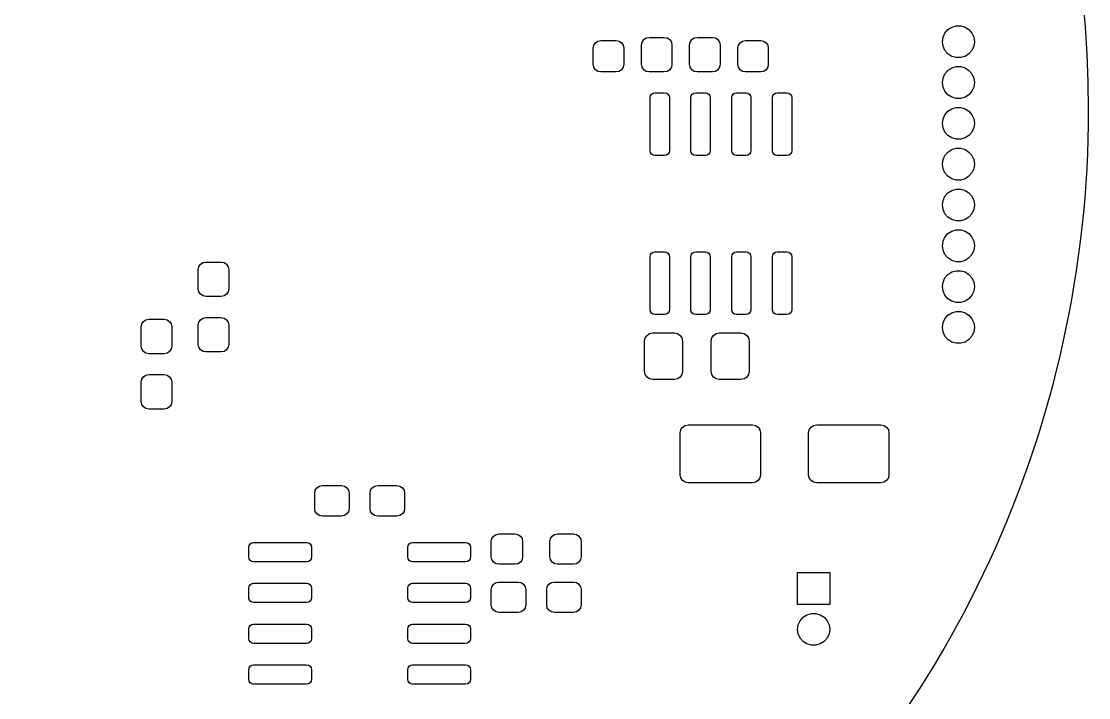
# Model space of a CAD drawing. Extents: x 116 to 183, y -110.2 to -37.6.
# Drawn here: x 149.72 to 182.95, y -89.37 to -68.33 of the extents above; entities that cross this region are included whole.
import ezdxf

# ---------------------------------------------------------------- set-up
doc = ezdxf.new("R2010")
doc.units = 0
doc.layers.add('BLACK', color=7, linetype='CONTINUOUS')

msp = doc.modelspace()

# ---------------------------------------------------------------- linework, layer by layer
at = {"layer": 'BLACK', "linetype": 'CONTINUOUS'}
for p, q in [((178.416254, -68.820134), (178.475373, -68.69068)), ((178.475373, -68.69068), (178.56857, -68.583125)), ((178.56857, -68.583125), (178.688292, -68.506184)), ((178.688292, -68.506184), (178.824843, -68.466089)), ((178.824843, -68.466089), (178.967157, -68.466089)), ((178.967157, -68.466089), (179.103708, -68.506184)), ((179.103708, -68.506184), (179.22343, -68.583125)), ((179.22343, -68.583125), (179.316627, -68.69068)), ((179.316627, -68.69068), (179.375746, -68.820134)), ((167.525, -69.1625), (167.543079, -69.071613)), ((167.543079, -69.071613), (167.594562, -68.994562)), ((167.594562, -68.994562), (167.671613, -68.943079)), ((167.671613, -68.943079), (167.7625, -68.925)), ((167.7625, -68.925), (168.2375, -68.925)), ((168.2375, -68.925), (168.328387, -68.943079)), ((168.328387, -68.943079), (168.405438, -68.994562)), ((168.405438, -68.994562), (168.456921, -69.071613)), ((168.456921, -69.071613), (168.475, -69.1625)), ((169.025, -69.0625), (169.043079, -68.971613)), ((169.025, -69.6625), (169.025, -69.0625)), ((169.043079, -68.971613), (169.094562, -68.894562)), ((169.094562, -68.894562), (169.171613, -68.843079)), ((169.171613, -68.843079), (169.2625, -68.825)), ((169.2625, -68.825), (169.7375, -68.825)), ((169.7375, -68.825), (169.828387, -68.843079)), ((169.828387, -68.843079), (169.905438, -68.894562)), ((169.905438, -68.894562), (169.956921, -68.971613)), ((169.956921, -68.971613), (169.975, -69.0625)), ((169.975, -69.0625), (169.975, -69.6625)), ((170.525, -69.0625), (170.543079, -68.971613)), ((170.525, -69.6625), (170.525, -69.0625)), ((170.543079, -68.971613), (170.594562, -68.894562)), ((170.594562, -68.894562), (170.671613, -68.843079)), ((170.671613, -68.843079), (170.7625, -68.825)), ((170.7625, -68.825), (171.2375, -68.825)), ((171.2375, -68.825), (171.328387, -68.843079)), ((171.328387, -68.843079), (171.405438, -68.894562)), ((171.405438, -68.894562), (171.456921, -68.971613)), ((171.456921, -68.971613), (171.475, -69.0625)), ((171.475, -69.0625), (171.475, -69.6625)), ((172.025, -69.1625), (172.043079, -69.071613)), ((172.043079, -69.071613), (172.094562, -68.994562)), ((172.094562, -68.994562), (172.171613, -68.943079)), ((172.171613, -68.943079), (172.2625, -68.925)), ((172.2625, -68.925), (172.7375, -68.925)), ((172.7375, -68.925), (172.828387, -68.943079)), ((172.828387, -68.943079), (172.905438, -68.994562)), ((172.905438, -68.994562), (172.956921, -69.071613)), ((172.956921, -69.071613), (172.975, -69.1625)), ((178.396, -68.961), (178.416254, -68.820134)), ((178.416254, -69.101866), (178.396, -68.961)), ((178.475373, -69.23132), (178.416254, -69.101866)), ((179.375746, -69.101866), (179.316627, -69.23132)), ((179.375746, -68.820134), (179.396, -68.961)), ((179.396, -68.961), (179.375746, -69.101866)), ((167.525, -69.6625), (167.525, -69.1625)), ((168.475, -69.1625), (168.475, -69.6625)), ((172.025, -69.6625), (172.025, -69.1625)), ((172.975, -69.1625), (172.975, -69.6625)), ((178.56857, -69.338875), (178.475373, -69.23132)), ((178.688292, -69.415816), (178.56857, -69.338875)), ((178.824843, -69.455911), (178.688292, -69.415816)), ((178.967157, -69.455911), (178.824843, -69.455911)), ((179.103708, -69.415816), (178.967157, -69.455911)), ((179.22343, -69.338875), (179.103708, -69.415816)), ((179.316627, -69.23132), (179.22343, -69.338875)), ((167.543079, -69.753387), (167.525, -69.6625)), ((167.594562, -69.830438), (167.543079, -69.753387)), ((168.456921, -69.753387), (168.405438, -69.830438)), ((168.475, -69.6625), (168.456921, -69.753387)), ((169.043079, -69.753387), (169.025, -69.6625)), ((169.094562, -69.830438), (169.043079, -69.753387)), ((169.956921, -69.753387), (169.905438, -69.830438)), ((169.975, -69.6625), (169.956921, -69.753387)), ((170.543079, -69.753387), (170.525, -69.6625)), ((170.594562, -69.830438), (170.543079, -69.753387)), ((171.456921, -69.753387), (171.405438, -69.830438)), ((171.475, -69.6625), (171.456921, -69.753387)), ((172.043079, -69.753387), (172.025, -69.6625)), ((172.094562, -69.830438), (172.043079, -69.753387)), ((172.956921, -69.753387), (172.905438, -69.830438)), ((172.975, -69.6625), (172.956921, -69.753387)), ((178.56857, -69.853125), (178.688292, -69.776184)), ((178.688292, -69.776184), (178.824843, -69.736089)), ((178.824843, -69.736089), (178.967157, -69.736089)), ((178.967157, -69.736089), (179.103708, -69.776184)), ((179.103708, -69.776184), (179.22343, -69.853125)), ((167.671613, -69.881921), (167.594562, -69.830438)), ((167.7625, -69.9), (167.671613, -69.881921)), ((168.2375, -69.9), (167.7625, -69.9)), ((168.328387, -69.881921), (168.2375, -69.9)), ((168.405438, -69.830438), (168.328387, -69.881921)), ((169.171613, -69.881921), (169.094562, -69.830438)), ((169.2625, -69.9), (169.171613, -69.881921)), ((169.7375, -69.9), (169.2625, -69.9)), ((169.828387, -69.881921), (169.7375, -69.9)), ((169.905438, -69.830438), (169.828387, -69.881921)), ((170.671613, -69.881921), (170.594562, -69.830438)), ((170.7625, -69.9), (170.671613, -69.881921)), ((171.2375, -69.9), (170.7625, -69.9)), ((171.328387, -69.881921), (171.2375, -69.9)), ((171.405438, -69.830438), (171.328387, -69.881921)), ((172.171613, -69.881921), (172.094562, -69.830438)), ((172.2625, -69.9), (172.171613, -69.881921)), ((172.7375, -69.9), (172.2625, -69.9)), ((172.828387, -69.881921), (172.7375, -69.9)), ((172.905438, -69.830438), (172.828387, -69.881921)), ((178.396, -70.231), (178.416254, -70.090134)), ((178.416254, -70.090134), (178.475373, -69.96068)), ((178.475373, -69.96068), (178.56857, -69.853125)), ((179.22343, -69.853125), (179.316627, -69.96068)), ((179.316627, -69.96068), (179.375746, -70.090134)), ((179.375746, -70.090134), (179.396, -70.231)), ((178.416254, -70.371866), (178.396, -70.231)), ((178.475373, -70.50132), (178.416254, -70.371866)), ((179.375746, -70.371866), (179.316627, -70.50132)), ((179.396, -70.231), (179.375746, -70.371866)), ((169.295, -70.7), (169.306418, -70.642597)), ((169.295, -72.35), (169.295, -70.7)), ((169.306418, -70.642597), (169.338934, -70.593934)), ((169.338934, -70.593934), (169.387597, -70.561418)), ((169.387597, -70.561418), (169.445, -70.55)), ((169.445, -70.55), (169.745, -70.55)), ((169.745, -70.55), (169.802403, -70.561418)), ((169.802403, -70.561418), (169.851066, -70.593934)), ((169.851066, -70.593934), (169.883582, -70.642597)), ((169.883582, -70.642597), (169.895, -70.7)), ((169.895, -70.7), (169.895, -72.35)), ((170.565, -70.7), (170.576418, -70.642597)), ((170.565, -72.35), (170.565, -70.7)), ((170.576418, -70.642597), (170.608934, -70.593934)), ((170.608934, -70.593934), (170.657597, -70.561418)), ((170.657597, -70.561418), (170.715, -70.55)), ((170.715, -70.55), (171.015, -70.55)), ((171.015, -70.55), (171.072403, -70.561418)), ((171.072403, -70.561418), (171.121066, -70.593934)), ((171.121066, -70.593934), (171.153582, -70.642597)), ((171.153582, -70.642597), (171.165, -70.7)), ((171.165, -70.7), (171.165, -72.35)), ((171.835, -70.7), (171.846418, -70.642597)), ((171.835, -72.35), (171.835, -70.7)), ((171.846418, -70.642597), (171.878934, -70.593934)), ((171.878934, -70.593934), (171.927597, -70.561418)), ((171.927597, -70.561418), (171.985, -70.55)), ((171.985, -70.55), (172.285, -70.55)), ((172.285, -70.55), (172.342403, -70.561418)), ((172.342403, -70.561418), (172.391066, -70.593934)), ((172.391066, -70.593934), (172.423582, -70.642597)), ((172.423582, -70.642597), (172.435, -70.7)), ((172.435, -70.7), (172.435, -72.35)), ((173.105, -70.7), (173.116418, -70.642597)), ((173.105, -72.35), (173.105, -70.7)), ((173.116418, -70.642597), (173.148934, -70.593934)), ((173.148934, -70.593934), (173.197597, -70.561418)), ((173.197597, -70.561418), (173.255, -70.55)), ((173.255, -70.55), (173.555, -70.55)), ((173.555, -70.55), (173.612403, -70.561418)), ((173.612403, -70.561418), (173.661066, -70.593934)), ((173.661066, -70.593934), (173.693582, -70.642597)), ((173.693582, -70.642597), (173.705, -70.7)), ((173.705, -70.7), (173.705, -72.35)), ((178.56857, -70.608875), (178.475373, -70.50132)), ((178.688292, -70.685816), (178.56857, -70.608875)), ((178.824843, -70.725911), (178.688292, -70.685816)), ((178.967157, -70.725911), (178.824843, -70.725911)), ((179.103708, -70.685816), (178.967157, -70.725911)), ((179.22343, -70.608875), (179.103708, -70.685816)), ((179.316627, -70.50132), (179.22343, -70.608875)), ((178.56857, -71.123125), (178.688292, -71.046184)), ((178.688292, -71.046184), (178.824843, -71.006089)), ((178.824843, -71.006089), (178.967157, -71.006089)), ((178.967157, -71.006089), (179.103708, -71.046184)), ((179.103708, -71.046184), (179.22343, -71.123125)), ((178.396, -71.501), (178.416254, -71.360134)), ((178.416254, -71.360134), (178.475373, -71.23068)), ((178.475373, -71.23068), (178.56857, -71.123125)), ((179.22343, -71.123125), (179.316627, -71.23068)), ((179.316627, -71.23068), (179.375746, -71.360134)), ((179.375746, -71.360134), (179.396, -71.501)), ((178.416254, -71.641866), (178.396, -71.501)), ((178.475373, -71.77132), (178.416254, -71.641866)), ((178.56857, -71.878875), (178.475373, -71.77132)), ((179.316627, -71.77132), (179.22343, -71.878875)), ((179.375746, -71.641866), (179.316627, -71.77132)), ((179.396, -71.501), (179.375746, -71.641866)), ((178.688292, -71.955816), (178.56857, -71.878875)), ((178.824843, -71.995911), (178.688292, -71.955816)), ((178.967157, -71.995911), (178.824843, -71.995911)), ((179.103708, -71.955816), (178.967157, -71.995911)), ((179.22343, -71.878875), (179.103708, -71.955816)), ((169.306418, -72.407403), (169.295, -72.35)), ((169.338934, -72.456066), (169.306418, -72.407403)), ((169.883582, -72.407403), (169.851066, -72.456066)), ((169.895, -72.35), (169.883582, -72.407403)), ((170.576418, -72.407403), (170.565, -72.35)), ((170.608934, -72.456066), (170.576418, -72.407403)), ((171.153582, -72.407403), (171.121066, -72.456066)), ((171.165, -72.35), (171.153582, -72.407403)), ((171.846418, -72.407403), (171.835, -72.35)), ((171.878934, -72.456066), (171.846418, -72.407403)), ((172.423582, -72.407403), (172.391066, -72.456066)), ((172.435, -72.35), (172.423582, -72.407403)), ((173.116418, -72.407403), (173.105, -72.35)), ((173.148934, -72.456066), (173.116418, -72.407403)), ((173.693582, -72.407403), (173.661066, -72.456066)), ((173.705, -72.35), (173.693582, -72.407403)), ((178.475373, -72.50068), (178.56857, -72.393125)), ((178.56857, -72.393125), (178.688292, -72.316184)), ((178.688292, -72.316184), (178.824843, -72.276089)), ((178.824843, -72.276089), (178.967157, -72.276089)), ((178.967157, -72.276089), (179.103708, -72.316184)), ((179.103708, -72.316184), (179.22343, -72.393125)), ((179.22343, -72.393125), (179.316627, -72.50068)), ((169.387597, -72.488582), (169.338934, -72.456066)), ((169.445, -72.5), (169.387597, -72.488582)), ((169.745, -72.5), (169.445, -72.5)), ((169.802403, -72.488582), (169.745, -72.5)), ((169.851066, -72.456066), (169.802403, -72.488582)), ((170.657597, -72.488582), (170.608934, -72.456066)), ((170.715, -72.5), (170.657597, -72.488582)), ((171.015, -72.5), (170.715, -72.5)), ((171.072403, -72.488582), (171.015, -72.5)), ((171.121066, -72.456066), (171.072403, -72.488582)), ((171.927597, -72.488582), (171.878934, -72.456066)), ((171.985, -72.5), (171.927597, -72.488582)), ((172.285, -72.5), (171.985, -72.5)), ((172.342403, -72.488582), (172.285, -72.5)), ((172.391066, -72.456066), (172.342403, -72.488582)), ((173.197597, -72.488582), (173.148934, -72.456066)), ((173.255, -72.5), (173.197597, -72.488582)), ((173.555, -72.5), (173.255, -72.5)), ((173.612403, -72.488582), (173.555, -72.5)), ((173.661066, -72.456066), (173.612403, -72.488582)), ((178.396, -72.771), (178.416254, -72.630134)), ((178.416254, -72.911866), (178.396, -72.771)), ((178.416254, -72.630134), (178.475373, -72.50068)), ((179.316627, -72.50068), (179.375746, -72.630134)), ((179.375746, -72.630134), (179.396, -72.771)), ((179.396, -72.771), (179.375746, -72.911866)), ((178.475373, -73.04132), (178.416254, -72.911866)), ((178.56857, -73.148875), (178.475373, -73.04132)), ((179.316627, -73.04132), (179.22343, -73.148875)), ((179.375746, -72.911866), (179.316627, -73.04132)), ((178.688292, -73.225816), (178.56857, -73.148875)), ((178.824843, -73.265911), (178.688292, -73.225816)), ((178.967157, -73.265911), (178.824843, -73.265911)), ((179.103708, -73.225816), (178.967157, -73.265911)), ((179.22343, -73.148875), (179.103708, -73.225816)), ((178.416254, -73.900134), (178.475373, -73.77068)), ((178.475373, -73.77068), (178.56857, -73.663125)), ((178.56857, -73.663125), (178.688292, -73.586184)), ((178.688292, -73.586184), (178.824843, -73.546089)), ((178.824843, -73.546089), (178.967157, -73.546089)), ((178.967157, -73.546089), (179.103708, -73.586184)), ((179.103708, -73.586184), (179.22343, -73.663125)), ((179.22343, -73.663125), (179.316627, -73.77068)), ((179.316627, -73.77068), (179.375746, -73.900134)), ((178.396, -74.041), (178.416254, -73.900134)), ((178.416254, -74.181866), (178.396, -74.041)), ((179.375746, -73.900134), (179.396, -74.041)), ((179.396, -74.041), (179.375746, -74.181866)), ((178.475373, -74.31132), (178.416254, -74.181866)), ((178.56857, -74.418875), (178.475373, -74.31132)), ((178.688292, -74.495816), (178.56857, -74.418875)), ((179.22343, -74.418875), (179.103708, -74.495816)), ((179.316627, -74.31132), (179.22343, -74.418875)), ((179.375746, -74.181866), (179.316627, -74.31132)), ((178.824843, -74.535911), (178.688292, -74.495816)), ((178.967157, -74.535911), (178.824843, -74.535911)), ((179.103708, -74.495816), (178.967157, -74.535911)), ((178.416254, -75.170134), (178.475373, -75.04068)), ((178.475373, -75.04068), (178.56857, -74.933125)), ((178.56857, -74.933125), (178.688292, -74.856184)), ((178.688292, -74.856184), (178.824843, -74.816089)), ((178.824843, -74.816089), (178.967157, -74.816089)), ((178.967157, -74.816089), (179.103708, -74.856184)), ((179.103708, -74.856184), (179.22343, -74.933125)), ((179.22343, -74.933125), (179.316627, -75.04068)), ((179.316627, -75.04068), (179.375746, -75.170134)), ((178.396, -75.311), (178.416254, -75.170134)), ((178.416254, -75.451866), (178.396, -75.311)), ((179.375746, -75.170134), (179.396, -75.311)), ((179.396, -75.311), (179.375746, -75.451866)), ((169.295, -75.65), (169.306418, -75.592597)), ((169.295, -77.3), (169.295, -75.65)), ((169.306418, -75.592597), (169.338934, -75.543934)), ((169.338934, -75.543934), (169.387597, -75.511418)), ((169.387597, -75.511418), (169.445, -75.5)), ((169.445, -75.5), (169.745, -75.5)), ((169.745, -75.5), (169.802403, -75.511418)), ((169.802403, -75.511418), (169.851066, -75.543934)), ((169.851066, -75.543934), (169.883582, -75.592597)), ((169.883582, -75.592597), (169.895, -75.65)), ((169.895, -75.65), (169.895, -77.3)), ((170.565, -75.65), (170.576418, -75.592597)), ((170.565, -77.3), (170.565, -75.65)), ((170.576418, -75.592597), (170.608934, -75.543934)), ((170.608934, -75.543934), (170.657597, -75.511418)), ((170.657597, -75.511418), (170.715, -75.5)), ((170.715, -75.5), (171.015, -75.5)), ((171.015, -75.5), (171.072403, -75.511418)), ((171.072403, -75.511418), (171.121066, -75.543934)), ((171.121066, -75.543934), (171.153582, -75.592597)), ((171.153582, -75.592597), (171.165, -75.65)), ((171.165, -75.65), (171.165, -77.3)), ((171.835, -75.65), (171.846418, -75.592597)), ((171.835, -77.3), (171.835, -75.65)), ((171.846418, -75.592597), (171.878934, -75.543934)), ((171.878934, -75.543934), (171.927597, -75.511418)), ((171.927597, -75.511418), (171.985, -75.5)), ((171.985, -75.5), (172.285, -75.5)), ((172.285, -75.5), (172.342403, -75.511418)), ((172.342403, -75.511418), (172.391066, -75.543934)), ((172.391066, -75.543934), (172.423582, -75.592597)), ((172.423582, -75.592597), (172.435, -75.65)), ((172.435, -75.65), (172.435, -77.3)), ((173.105, -75.65), (173.116418, -75.592597)), ((173.105, -77.3), (173.105, -75.65)), ((173.116418, -75.592597), (173.148934, -75.543934)), ((173.148934, -75.543934), (173.197597, -75.511418)), ((173.197597, -75.511418), (173.255, -75.5)), ((173.255, -75.5), (173.555, -75.5)), ((173.555, -75.5), (173.612403, -75.511418)), ((173.612403, -75.511418), (173.661066, -75.543934)), ((173.661066, -75.543934), (173.693582, -75.592597)), ((173.693582, -75.592597), (173.705, -75.65)), ((173.705, -75.65), (173.705, -77.3)), ((178.475373, -75.58132), (178.416254, -75.451866)), ((178.56857, -75.688875), (178.475373, -75.58132)), ((178.688292, -75.765816), (178.56857, -75.688875)), ((178.824843, -75.805911), (178.688292, -75.765816)), ((179.103708, -75.765816), (178.967157, -75.805911)), ((179.22343, -75.688875), (179.103708, -75.765816)), ((179.316627, -75.58132), (179.22343, -75.688875)), ((179.375746, -75.451866), (179.316627, -75.58132)), ((155.227, -76.0535), (155.245079, -75.962613)), ((155.227, -76.6535), (155.227, -76.0535)), ((155.245079, -75.962613), (155.296562, -75.885562)), ((155.296562, -75.885562), (155.373613, -75.834079)), ((155.373613, -75.834079), (155.4645, -75.816)), ((155.4645, -75.816), (155.9395, -75.816)), ((155.9395, -75.816), (156.030387, -75.834079)), ((156.030387, -75.834079), (156.107438, -75.885562)), ((156.107438, -75.885562), (156.158921, -75.962613)), ((156.158921, -75.962613), (156.177, -76.0535)), ((156.177, -76.0535), (156.177, -76.6535)), ((178.688292, -76.126184), (178.824843, -76.086089)), ((178.967157, -75.805911), (178.824843, -75.805911)), ((178.824843, -76.086089), (178.967157, -76.086089)), ((178.967157, -76.086089), (179.103708, -76.126184)), ((178.416254, -76.440134), (178.475373, -76.31068)), ((178.475373, -76.31068), (178.56857, -76.203125)), ((178.56857, -76.203125), (178.688292, -76.126184)), ((179.103708, -76.126184), (179.22343, -76.203125)), ((179.22343, -76.203125), (179.316627, -76.31068)), ((179.316627, -76.31068), (179.375746, -76.440134)), ((155.245079, -76.744387), (155.227, -76.6535)), ((155.296562, -76.821438), (155.245079, -76.744387)), ((156.158921, -76.744387), (156.107438, -76.821438)), ((156.177, -76.6535), (156.158921, -76.744387)), ((178.396, -76.581), (178.416254, -76.440134)), ((178.416254, -76.721866), (178.396, -76.581)), ((178.475373, -76.85132), (178.416254, -76.721866)), ((179.375746, -76.721866), (179.316627, -76.85132)), ((179.375746, -76.440134), (179.396, -76.581)), ((179.396, -76.581), (179.375746, -76.721866)), ((155.373613, -76.872921), (155.296562, -76.821438)), ((155.4645, -76.891), (155.373613, -76.872921)), ((155.9395, -76.891), (155.4645, -76.891)), ((156.030387, -76.872921), (155.9395, -76.891)), ((156.107438, -76.821438), (156.030387, -76.872921)), ((178.56857, -76.958875), (178.475373, -76.85132)), ((178.688292, -77.035816), (178.56857, -76.958875)), ((178.824843, -77.075911), (178.688292, -77.035816)), ((178.967157, -77.075911), (178.824843, -77.075911)), ((179.103708, -77.035816), (178.967157, -77.075911)), ((179.22343, -76.958875), (179.103708, -77.035816)), ((179.316627, -76.85132), (179.22343, -76.958875)), ((169.306418, -77.357403), (169.295, -77.3)), ((169.338934, -77.406066), (169.306418, -77.357403)), ((169.387597, -77.438582), (169.338934, -77.406066)), ((169.851066, -77.406066), (169.802403, -77.438582)), ((169.883582, -77.357403), (169.851066, -77.406066)), ((169.895, -77.3), (169.883582, -77.357403)), ((170.576418, -77.357403), (170.565, -77.3)), ((170.608934, -77.406066), (170.576418, -77.357403)), ((170.657597, -77.438582), (170.608934, -77.406066)), ((171.121066, -77.406066), (171.072403, -77.438582)), ((171.153582, -77.357403), (171.121066, -77.406066)), ((171.165, -77.3), (171.153582, -77.357403)), ((171.846418, -77.357403), (171.835, -77.3)), ((171.878934, -77.406066), (171.846418, -77.357403)), ((171.927597, -77.438582), (171.878934, -77.406066)), ((172.391066, -77.406066), (172.342403, -77.438582)), ((172.423582, -77.357403), (172.391066, -77.406066)), ((172.435, -77.3), (172.423582, -77.357403)), ((173.116418, -77.357403), (173.105, -77.3)), ((173.148934, -77.406066), (173.116418, -77.357403)), ((173.197597, -77.438582), (173.148934, -77.406066)), ((173.661066, -77.406066), (173.612403, -77.438582)), ((173.693582, -77.357403), (173.661066, -77.406066)), ((173.705, -77.3), (173.693582, -77.357403)), ((178.56857, -77.473125), (178.688292, -77.396184)), ((178.688292, -77.396184), (178.824843, -77.356089)), ((178.824843, -77.356089), (178.967157, -77.356089)), ((178.967157, -77.356089), (179.103708, -77.396184)), ((179.103708, -77.396184), (179.22343, -77.473125)), ((153.449, -77.8315), (153.467079, -77.740613)), ((153.467079, -77.740613), (153.518562, -77.663562)), ((153.518562, -77.663562), (153.595613, -77.612079)), ((153.595613, -77.612079), (153.6865, -77.594)), ((153.6865, -77.594), (154.1615, -77.594)), ((154.1615, -77.594), (154.252387, -77.612079)), ((154.252387, -77.612079), (154.329438, -77.663562)), ((154.329438, -77.663562), (154.380921, -77.740613)), ((154.380921, -77.740613), (154.399, -77.8315)), ((155.227, -77.7785), (155.245079, -77.687613)), ((155.245079, -77.687613), (155.296562, -77.610562)), ((155.296562, -77.610562), (155.373613, -77.559079)), ((155.373613, -77.559079), (155.4645, -77.541)), ((155.4645, -77.541), (155.9395, -77.541)), ((155.9395, -77.541), (156.030387, -77.559079)), ((156.030387, -77.559079), (156.107438, -77.610562)), ((156.107438, -77.610562), (156.158921, -77.687613)), ((156.158921, -77.687613), (156.177, -77.7785)), ((169.445, -77.45), (169.387597, -77.438582)), ((169.745, -77.45), (169.445, -77.45)), ((169.802403, -77.438582), (169.745, -77.45)), ((170.715, -77.45), (170.657597, -77.438582)), ((171.015, -77.45), (170.715, -77.45)), ((171.072403, -77.438582), (171.015, -77.45)), ((171.985, -77.45), (171.927597, -77.438582)), ((172.285, -77.45), (171.985, -77.45)), ((172.342403, -77.438582), (172.285, -77.45)), ((173.255, -77.45), (173.197597, -77.438582)), ((173.555, -77.45), (173.255, -77.45)), ((173.612403, -77.438582), (173.555, -77.45)), ((178.396, -77.851), (178.416254, -77.710134)), ((178.416254, -77.710134), (178.475373, -77.58068)), ((178.475373, -77.58068), (178.56857, -77.473125)), ((179.22343, -77.473125), (179.316627, -77.58068)), ((179.316627, -77.58068), (179.375746, -77.710134)), ((179.375746, -77.710134), (179.396, -77.851)), ((153.449, -78.4315), (153.449, -77.8315)), ((154.399, -77.8315), (154.399, -78.4315)), ((155.227, -78.3785), (155.227, -77.7785)), ((156.177, -77.7785), (156.177, -78.3785)), ((169.14403, -78.179329), (169.198223, -78.098223)), ((169.198223, -78.098223), (169.279329, -78.04403)), ((169.279329, -78.04403), (169.375, -78.025)), ((169.375, -78.025), (170.05, -78.025)), ((170.05, -78.025), (170.145671, -78.04403)), ((170.145671, -78.04403), (170.226777, -78.098223)), ((170.226777, -78.098223), (170.28097, -78.179329)), ((171.21903, -78.179329), (171.273223, -78.098223)), ((171.273223, -78.098223), (171.354329, -78.04403)), ((171.354329, -78.04403), (171.45, -78.025)), ((171.45, -78.025), (172.125, -78.025)), ((172.125, -78.025), (172.220671, -78.04403)), ((172.220671, -78.04403), (172.301777, -78.098223)), ((172.301777, -78.098223), (172.35597, -78.179329)), ((178.416254, -77.991866), (178.396, -77.851)), ((178.475373, -78.12132), (178.416254, -77.991866)), ((179.375746, -77.991866), (179.316627, -78.12132)), ((179.396, -77.851), (179.375746, -77.991866)), ((153.467079, -78.522387), (153.449, -78.4315)), ((154.399, -78.4315), (154.380921, -78.522387)), ((155.245079, -78.469387), (155.227, -78.3785)), ((156.177, -78.3785), (156.158921, -78.469387)), ((169.125, -78.275), (169.14403, -78.179329)), ((169.125, -79.225), (169.125, -78.275)), ((170.28097, -78.179329), (170.3, -78.275)), ((170.3, -78.275), (170.3, -79.225)), ((171.2, -78.275), (171.21903, -78.179329)), ((171.2, -79.225), (171.2, -78.275)), ((172.35597, -78.179329), (172.375, -78.275)), ((172.375, -78.275), (172.375, -79.225)), ((178.56857, -78.228875), (178.475373, -78.12132)), ((178.688292, -78.305816), (178.56857, -78.228875)), ((178.824843, -78.345911), (178.688292, -78.305816)), ((178.967157, -78.345911), (178.824843, -78.345911)), ((179.103708, -78.305816), (178.967157, -78.345911)), ((179.22343, -78.228875), (179.103708, -78.305816)), ((179.316627, -78.12132), (179.22343, -78.228875)), ((153.518562, -78.599438), (153.467079, -78.522387)), ((153.595613, -78.650921), (153.518562, -78.599438)), ((153.6865, -78.669), (153.595613, -78.650921)), ((154.1615, -78.669), (153.6865, -78.669)), ((154.252387, -78.650921), (154.1615, -78.669)), ((154.329438, -78.599438), (154.252387, -78.650921)), ((154.380921, -78.522387), (154.329438, -78.599438)), ((155.296562, -78.546438), (155.245079, -78.469387)), ((155.373613, -78.597921), (155.296562, -78.546438)), ((155.4645, -78.616), (155.373613, -78.597921)), ((155.9395, -78.616), (155.4645, -78.616)), ((156.030387, -78.597921), (155.9395, -78.616)), ((156.107438, -78.546438), (156.030387, -78.597921)), ((156.158921, -78.469387), (156.107438, -78.546438)), ((153.467079, -79.465613), (153.518562, -79.388562)), ((153.518562, -79.388562), (153.595613, -79.337079)), ((153.595613, -79.337079), (153.6865, -79.319)), ((153.6865, -79.319), (154.1615, -79.319)), ((154.1615, -79.319), (154.252387, -79.337079)), ((154.252387, -79.337079), (154.329438, -79.388562)), ((154.329438, -79.388562), (154.380921, -79.465613)), ((169.14403, -79.320671), (169.125, -79.225)), ((169.198223, -79.401777), (169.14403, -79.320671)), ((169.279329, -79.45597), (169.198223, -79.401777)), ((170.226777, -79.401777), (170.145671, -79.45597)), ((170.28097, -79.320671), (170.226777, -79.401777)), ((170.3, -79.225), (170.28097, -79.320671)), ((171.21903, -79.320671), (171.2, -79.225)), ((171.273223, -79.401777), (171.21903, -79.320671)), ((171.354329, -79.45597), (171.273223, -79.401777)), ((172.301777, -79.401777), (172.220671, -79.45597)), ((172.35597, -79.320671), (172.301777, -79.401777)), ((172.375, -79.225), (172.35597, -79.320671)), ((153.449, -79.5565), (153.467079, -79.465613)), ((153.449, -80.1565), (153.449, -79.5565)), ((154.380921, -79.465613), (154.399, -79.5565)), ((154.399, -79.5565), (154.399, -80.1565)), ((169.375, -79.475), (169.279329, -79.45597)), ((170.05, -79.475), (169.375, -79.475)), ((170.145671, -79.45597), (170.05, -79.475)), ((171.45, -79.475), (171.354329, -79.45597)), ((172.125, -79.475), (171.45, -79.475)), ((172.220671, -79.45597), (172.125, -79.475)), ((153.467079, -80.247387), (153.449, -80.1565)), ((153.518562, -80.324438), (153.467079, -80.247387)), ((153.595613, -80.375921), (153.518562, -80.324438)), ((153.6865, -80.394), (153.595613, -80.375921)), ((154.1615, -80.394), (153.6865, -80.394)), ((154.252387, -80.375921), (154.1615, -80.394)), ((154.329438, -80.324438), (154.252387, -80.375921)), ((154.380921, -80.247387), (154.329438, -80.324438)), ((154.399, -80.1565), (154.380921, -80.247387)), ((170.232, -81.138), (170.25103, -81.042329)), ((170.25103, -81.042329), (170.305223, -80.961223)), ((170.305223, -80.961223), (170.386329, -80.90703)), ((170.386329, -80.90703), (170.482, -80.888)), ((170.482, -80.888), (172.482, -80.888)), ((172.482, -80.888), (172.577671, -80.90703)), ((172.577671, -80.90703), (172.658777, -80.961223)), ((172.658777, -80.961223), (172.71297, -81.042329)), ((172.71297, -81.042329), (172.732, -81.138)), ((174.232, -81.138), (174.25103, -81.042329)), ((174.25103, -81.042329), (174.305223, -80.961223)), ((174.305223, -80.961223), (174.386329, -80.90703)), ((174.386329, -80.90703), (174.482, -80.888)), ((174.482, -80.888), (176.482, -80.888)), ((176.482, -80.888), (176.577671, -80.90703)), ((176.577671, -80.90703), (176.658777, -80.961223)), ((176.658777, -80.961223), (176.71297, -81.042329)), ((176.71297, -81.042329), (176.732, -81.138)), ((170.232, -82.438), (170.232, -81.138)), ((172.732, -81.138), (172.732, -82.438)), ((174.232, -82.438), (174.232, -81.138)), ((176.732, -81.138), (176.732, -82.438)), ((170.25103, -82.533671), (170.232, -82.438)), ((170.305223, -82.614777), (170.25103, -82.533671)), ((170.386329, -82.66897), (170.305223, -82.614777)), ((170.482, -82.688), (170.386329, -82.66897)), ((172.482, -82.688), (170.482, -82.688)), ((172.577671, -82.66897), (172.482, -82.688)), ((172.658777, -82.614777), (172.577671, -82.66897)), ((172.71297, -82.533671), (172.658777, -82.614777)), ((172.732, -82.438), (172.71297, -82.533671)), ((174.25103, -82.533671), (174.232, -82.438)), ((174.305223, -82.614777), (174.25103, -82.533671)), ((174.386329, -82.66897), (174.305223, -82.614777)), ((174.482, -82.688), (174.386329, -82.66897)), ((176.482, -82.688), (174.482, -82.688)), ((176.577671, -82.66897), (176.482, -82.688)), ((176.658777, -82.614777), (176.577671, -82.66897)), ((176.71297, -82.533671), (176.658777, -82.614777)), ((176.732, -82.438), (176.71297, -82.533671)), ((158.85, -83.0125), (158.868079, -82.921613)), ((158.85, -83.4875), (158.85, -83.0125)), ((158.868079, -82.921613), (158.919562, -82.844562)), ((158.919562, -82.844562), (158.996613, -82.793079)), ((158.996613, -82.793079), (159.0875, -82.775)), ((159.0875, -82.775), (159.6875, -82.775)), ((159.6875, -82.775), (159.778387, -82.793079)), ((159.778387, -82.793079), (159.855438, -82.844562)), ((159.855438, -82.844562), (159.906921, -82.921613)), ((159.906921, -82.921613), (159.925, -83.0125)), ((159.925, -83.0125), (159.925, -83.4875)), ((160.575, -83.0125), (160.593079, -82.921613)), ((160.575, -83.4875), (160.575, -83.0125)), ((160.593079, -82.921613), (160.644562, -82.844562)), ((160.644562, -82.844562), (160.721613, -82.793079)), ((160.721613, -82.793079), (160.8125, -82.775)), ((160.8125, -82.775), (161.4125, -82.775)), ((161.4125, -82.775), (161.503387, -82.793079)), ((161.503387, -82.793079), (161.580438, -82.844562)), ((161.580438, -82.844562), (161.631921, -82.921613)), ((161.631921, -82.921613), (161.65, -83.0125)), ((161.65, -83.0125), (161.65, -83.4875)), ((158.868079, -83.578387), (158.85, -83.4875)), ((158.919562, -83.655438), (158.868079, -83.578387)), ((158.996613, -83.706921), (158.919562, -83.655438)), ((159.0875, -83.725), (158.996613, -83.706921)), ((159.6875, -83.725), (159.0875, -83.725)), ((159.778387, -83.706921), (159.6875, -83.725)), ((159.855438, -83.655438), (159.778387, -83.706921)), ((159.906921, -83.578387), (159.855438, -83.655438)), ((159.925, -83.4875), (159.906921, -83.578387)), ((160.593079, -83.578387), (160.575, -83.4875)), ((160.644562, -83.655438), (160.593079, -83.578387)), ((160.721613, -83.706921), (160.644562, -83.655438)), ((160.8125, -83.725), (160.721613, -83.706921)), ((161.4125, -83.725), (160.8125, -83.725)), ((161.503387, -83.706921), (161.4125, -83.725)), ((161.580438, -83.655438), (161.503387, -83.706921)), ((161.631921, -83.578387), (161.580438, -83.655438)), ((161.65, -83.4875), (161.631921, -83.578387)), ((164.368079, -84.421613), (164.419562, -84.344562)), ((164.419562, -84.344562), (164.496613, -84.293079)), ((164.496613, -84.293079), (164.5875, -84.275)), ((164.5875, -84.275), (165.0875, -84.275)), ((165.0875, -84.275), (165.178387, -84.293079)), ((165.178387, -84.293079), (165.255438, -84.344562)), ((165.255438, -84.344562), (165.306921, -84.421613)), ((166.193079, -84.421613), (166.244562, -84.344562)), ((166.244562, -84.344562), (166.321613, -84.293079)), ((166.321613, -84.293079), (166.4125, -84.275)), ((166.4125, -84.275), (166.9125, -84.275)), ((166.9125, -84.275), (167.003387, -84.293079)), ((167.003387, -84.293079), (167.080438, -84.344562)), ((167.080438, -84.344562), (167.131921, -84.421613)), ((156.8, -84.695), (156.811418, -84.637597)), ((156.8, -84.995), (156.8, -84.695)), ((156.811418, -84.637597), (156.843934, -84.588934)), ((156.843934, -84.588934), (156.892597, -84.556418)), ((156.892597, -84.556418), (156.95, -84.545)), ((156.95, -84.545), (158.6, -84.545)), ((158.6, -84.545), (158.657403, -84.556418)), ((158.657403, -84.556418), (158.706066, -84.588934)), ((158.706066, -84.588934), (158.738582, -84.637597)), ((158.738582, -84.637597), (158.75, -84.695)), ((158.75, -84.695), (158.75, -84.995)), ((161.75, -84.695), (161.761418, -84.637597)), ((161.75, -84.995), (161.75, -84.695)), ((161.761418, -84.637597), (161.793934, -84.588934)), ((161.793934, -84.588934), (161.842597, -84.556418)), ((161.842597, -84.556418), (161.9, -84.545)), ((161.9, -84.545), (163.55, -84.545)), ((163.55, -84.545), (163.607403, -84.556418)), ((163.607403, -84.556418), (163.656066, -84.588934)), ((163.656066, -84.588934), (163.688582, -84.637597)), ((163.688582, -84.637597), (163.7, -84.695)), ((163.7, -84.695), (163.7, -84.995)), ((164.35, -84.5125), (164.368079, -84.421613)), ((164.35, -84.9875), (164.35, -84.5125)), ((165.306921, -84.421613), (165.325, -84.5125)), ((165.325, -84.5125), (165.325, -84.9875)), ((166.175, -84.5125), (166.193079, -84.421613)), ((166.175, -84.9875), (166.175, -84.5125)), ((167.131921, -84.421613), (167.15, -84.5125)), ((167.15, -84.5125), (167.15, -84.9875)), ((156.811418, -85.052403), (156.8, -84.995)), ((156.843934, -85.101066), (156.811418, -85.052403)), ((158.738582, -85.052403), (158.706066, -85.101066)), ((158.75, -84.995), (158.738582, -85.052403)), ((161.761418, -85.052403), (161.75, -84.995)), ((161.793934, -85.101066), (161.761418, -85.052403)), ((163.688582, -85.052403), (163.656066, -85.101066)), ((163.7, -84.995), (163.688582, -85.052403)), ((164.368079, -85.078387), (164.35, -84.9875)), ((164.419562, -85.155438), (164.368079, -85.078387)), ((165.306921, -85.078387), (165.255438, -85.155438)), ((165.325, -84.9875), (165.306921, -85.078387)), ((166.193079, -85.078387), (166.175, -84.9875)), ((166.244562, -85.155438), (166.193079, -85.078387)), ((167.131921, -85.078387), (167.080438, -85.155438)), ((167.15, -84.9875), (167.131921, -85.078387)), ((156.892597, -85.133582), (156.843934, -85.101066)), ((156.95, -85.145), (156.892597, -85.133582)), ((158.6, -85.145), (156.95, -85.145)), ((158.657403, -85.133582), (158.6, -85.145)), ((158.706066, -85.101066), (158.657403, -85.133582)), ((161.842597, -85.133582), (161.793934, -85.101066)), ((161.9, -85.145), (161.842597, -85.133582)), ((163.55, -85.145), (161.9, -85.145)), ((163.607403, -85.133582), (163.55, -85.145)), ((163.656066, -85.101066), (163.607403, -85.133582)), ((164.496613, -85.206921), (164.419562, -85.155438)), ((164.5875, -85.225), (164.496613, -85.206921)), ((165.0875, -85.225), (164.5875, -85.225)), ((165.178387, -85.206921), (165.0875, -85.225)), ((165.255438, -85.155438), (165.178387, -85.206921)), ((166.321613, -85.206921), (166.244562, -85.155438)), ((166.4125, -85.225), (166.321613, -85.206921)), ((166.9125, -85.225), (166.4125, -85.225)), ((167.003387, -85.206921), (166.9125, -85.225)), ((167.080438, -85.155438), (167.003387, -85.206921)), ((173.887, -86.479), (173.887, -85.479)), ((173.887, -85.479), (174.887, -85.479)), ((174.887, -85.479), (174.887, -86.479)), ((156.8, -85.965), (156.811418, -85.907597)), ((156.8, -86.265), (156.8, -85.965)), ((156.811418, -85.907597), (156.843934, -85.858934)), ((156.843934, -85.858934), (156.892597, -85.826418)), ((156.892597, -85.826418), (156.95, -85.815)), ((156.95, -85.815), (158.6, -85.815)), ((158.6, -85.815), (158.657403, -85.826418)), ((158.657403, -85.826418), (158.706066, -85.858934)), ((158.706066, -85.858934), (158.738582, -85.907597)), ((158.738582, -85.907597), (158.75, -85.965)), ((158.75, -85.965), (158.75, -86.265)), ((161.75, -85.965), (161.761418, -85.907597)), ((161.75, -86.265), (161.75, -85.965)), ((161.761418, -85.907597), (161.793934, -85.858934)), ((161.793934, -85.858934), (161.842597, -85.826418)), ((161.842597, -85.826418), (161.9, -85.815)), ((161.9, -85.815), (163.55, -85.815)), ((163.55, -85.815), (163.607403, -85.826418)), ((163.607403, -85.826418), (163.656066, -85.858934)), ((163.656066, -85.858934), (163.688582, -85.907597)), ((163.688582, -85.907597), (163.7, -85.965)), ((163.7, -85.965), (163.7, -86.265)), ((164.35, -86.0125), (164.368079, -85.921613)), ((164.35, -86.4875), (164.35, -86.0125)), ((164.368079, -85.921613), (164.419562, -85.844562)), ((164.419562, -85.844562), (164.496613, -85.793079)), ((164.496613, -85.793079), (164.5875, -85.775)), ((164.5875, -85.775), (165.1875, -85.775)), ((165.1875, -85.775), (165.278387, -85.793079)), ((165.278387, -85.793079), (165.355438, -85.844562)), ((165.355438, -85.844562), (165.406921, -85.921613)), ((165.406921, -85.921613), (165.425, -86.0125)), ((165.425, -86.0125), (165.425, -86.4875)), ((166.075, -86.0125), (166.093079, -85.921613)), ((166.075, -86.4875), (166.075, -86.0125)), ((166.093079, -85.921613), (166.144562, -85.844562)), ((166.144562, -85.844562), (166.221613, -85.793079)), ((166.221613, -85.793079), (166.3125, -85.775)), ((166.3125, -85.775), (166.9125, -85.775)), ((166.9125, -85.775), (167.003387, -85.793079)), ((167.003387, -85.793079), (167.080438, -85.844562)), ((167.080438, -85.844562), (167.131921, -85.921613)), ((167.131921, -85.921613), (167.15, -86.0125)), ((167.15, -86.0125), (167.15, -86.4875)), ((156.811418, -86.322403), (156.8, -86.265)), ((156.843934, -86.371066), (156.811418, -86.322403)), ((156.892597, -86.403582), (156.843934, -86.371066)), ((156.95, -86.415), (156.892597, -86.403582)), ((158.657403, -86.403582), (158.6, -86.415)), ((158.706066, -86.371066), (158.657403, -86.403582)), ((158.738582, -86.322403), (158.706066, -86.371066)), ((158.75, -86.265), (158.738582, -86.322403)), ((161.761418, -86.322403), (161.75, -86.265)), ((161.793934, -86.371066), (161.761418, -86.322403)), ((161.842597, -86.403582), (161.793934, -86.371066)), ((161.9, -86.415), (161.842597, -86.403582)), ((163.607403, -86.403582), (163.55, -86.415)), ((163.656066, -86.371066), (163.607403, -86.403582)), ((163.688582, -86.322403), (163.656066, -86.371066)), ((163.7, -86.265), (163.688582, -86.322403)), ((158.6, -86.415), (156.95, -86.415)), ((163.55, -86.415), (161.9, -86.415)), ((164.368079, -86.578387), (164.35, -86.4875)), ((164.419562, -86.655438), (164.368079, -86.578387)), ((164.496613, -86.706921), (164.419562, -86.655438)), ((164.5875, -86.725), (164.496613, -86.706921)), ((165.1875, -86.725), (164.5875, -86.725)), ((165.278387, -86.706921), (165.1875, -86.725)), ((165.355438, -86.655438), (165.278387, -86.706921)), ((165.406921, -86.578387), (165.355438, -86.655438)), ((165.425, -86.4875), (165.406921, -86.578387)), ((166.093079, -86.578387), (166.075, -86.4875)), ((166.144562, -86.655438), (166.093079, -86.578387)), ((166.221613, -86.706921), (166.144562, -86.655438)), ((166.3125, -86.725), (166.221613, -86.706921)), ((166.9125, -86.725), (166.3125, -86.725)), ((167.003387, -86.706921), (166.9125, -86.725)), ((167.080438, -86.655438), (167.003387, -86.706921)), ((167.131921, -86.578387), (167.080438, -86.655438)), ((167.15, -86.4875), (167.131921, -86.578387)), ((174.887, -86.479), (173.887, -86.479)), ((173.907254, -87.108134), (173.966373, -86.97868)), ((173.966373, -86.97868), (174.05957, -86.871125)), ((174.05957, -86.871125), (174.179292, -86.794184)), ((174.179292, -86.794184), (174.315843, -86.754089)), ((174.315843, -86.754089), (174.458157, -86.754089)), ((174.458157, -86.754089), (174.594708, -86.794184)), ((174.594708, -86.794184), (174.71443, -86.871125)), ((174.71443, -86.871125), (174.807627, -86.97868)), ((174.807627, -86.97868), (174.866746, -87.108134)), ((156.8, -87.235), (156.811418, -87.177597)), ((156.8, -87.535), (156.8, -87.235)), ((156.811418, -87.177597), (156.843934, -87.128934)), ((156.843934, -87.128934), (156.892597, -87.096418)), ((156.892597, -87.096418), (156.95, -87.085)), ((156.95, -87.085), (158.6, -87.085)), ((158.6, -87.085), (158.657403, -87.096418)), ((158.657403, -87.096418), (158.706066, -87.128934)), ((158.706066, -87.128934), (158.738582, -87.177597)), ((158.738582, -87.177597), (158.75, -87.235)), ((158.75, -87.235), (158.75, -87.535)), ((161.75, -87.235), (161.761418, -87.177597)), ((161.75, -87.535), (161.75, -87.235)), ((161.761418, -87.177597), (161.793934, -87.128934)), ((161.793934, -87.128934), (161.842597, -87.096418)), ((161.842597, -87.096418), (161.9, -87.085)), ((161.9, -87.085), (163.55, -87.085)), ((163.55, -87.085), (163.607403, -87.096418)), ((163.607403, -87.096418), (163.656066, -87.128934)), ((163.656066, -87.128934), (163.688582, -87.177597)), ((163.688582, -87.177597), (163.7, -87.235)), ((163.7, -87.235), (163.7, -87.535)), ((173.887, -87.249), (173.907254, -87.108134)), ((173.907254, -87.389866), (173.887, -87.249)), ((173.966373, -87.51932), (173.907254, -87.389866)), ((174.866746, -87.389866), (174.807627, -87.51932)), ((174.866746, -87.108134), (174.887, -87.249)), ((174.887, -87.249), (174.866746, -87.389866)), ((156.811418, -87.592403), (156.8, -87.535)), ((156.843934, -87.641066), (156.811418, -87.592403)), ((156.892597, -87.673582), (156.843934, -87.641066)), ((156.95, -87.685), (156.892597, -87.673582)), ((158.6, -87.685), (156.95, -87.685)), ((158.657403, -87.673582), (158.6, -87.685)), ((158.706066, -87.641066), (158.657403, -87.673582)), ((158.738582, -87.592403), (158.706066, -87.641066)), ((158.75, -87.535), (158.738582, -87.592403)), ((161.761418, -87.592403), (161.75, -87.535)), ((161.793934, -87.641066), (161.761418, -87.592403)), ((161.842597, -87.673582), (161.793934, -87.641066)), ((161.9, -87.685), (161.842597, -87.673582)), ((163.55, -87.685), (161.9, -87.685)), ((163.607403, -87.673582), (163.55, -87.685)), ((163.656066, -87.641066), (163.607403, -87.673582)), ((163.688582, -87.592403), (163.656066, -87.641066)), ((163.7, -87.535), (163.688582, -87.592403)), ((174.05957, -87.626875), (173.966373, -87.51932)), ((174.179292, -87.703816), (174.05957, -87.626875)), ((174.315843, -87.743911), (174.179292, -87.703816)), ((174.594708, -87.703816), (174.458157, -87.743911)), ((174.71443, -87.626875), (174.594708, -87.703816)), ((174.807627, -87.51932), (174.71443, -87.626875)), ((174.458157, -87.743911), (174.315843, -87.743911)), ((156.811418, -88.447597), (156.843934, -88.398934)), ((156.843934, -88.398934), (156.892597, -88.366418)), ((156.892597, -88.366418), (156.95, -88.355)), ((156.95, -88.355), (158.6, -88.355)), ((158.6, -88.355), (158.657403, -88.366418)), ((158.657403, -88.366418), (158.706066, -88.398934)), ((158.706066, -88.398934), (158.738582, -88.447597)), ((161.761418, -88.447597), (161.793934, -88.398934)), ((161.793934, -88.398934), (161.842597, -88.366418)), ((161.842597, -88.366418), (161.9, -88.355)), ((161.9, -88.355), (163.55, -88.355)), ((163.55, -88.355), (163.607403, -88.366418)), ((163.607403, -88.366418), (163.656066, -88.398934)), ((163.656066, -88.398934), (163.688582, -88.447597)), ((156.8, -88.505), (156.811418, -88.447597)), ((156.8, -88.805), (156.8, -88.505)), ((158.738582, -88.447597), (158.75, -88.505)), ((158.75, -88.505), (158.75, -88.805)), ((161.75, -88.505), (161.761418, -88.447597)), ((161.75, -88.805), (161.75, -88.505)), ((163.688582, -88.447597), (163.7, -88.505)), ((163.7, -88.505), (163.7, -88.805)), ((156.811418, -88.862403), (156.8, -88.805)), ((156.843934, -88.911066), (156.811418, -88.862403)), ((156.892597, -88.943582), (156.843934, -88.911066)), ((156.95, -88.955), (156.892597, -88.943582)), ((158.6, -88.955), (156.95, -88.955)), ((158.657403, -88.943582), (158.6, -88.955)), ((158.706066, -88.911066), (158.657403, -88.943582)), ((158.738582, -88.862403), (158.706066, -88.911066)), ((158.75, -88.805), (158.738582, -88.862403)), ((161.761418, -88.862403), (161.75, -88.805)), ((161.793934, -88.911066), (161.761418, -88.862403)), ((161.842597, -88.943582), (161.793934, -88.911066)), ((161.9, -88.955), (161.842597, -88.943582)), ((163.55, -88.955), (161.9, -88.955)), ((163.607403, -88.943582), (163.55, -88.955)), ((163.656066, -88.911066), (163.607403, -88.943582)), ((163.688582, -88.862403), (163.656066, -88.911066)), ((163.7, -88.805), (163.688582, -88.862403))]:
    msp.add_line(p, q, dxfattribs=at)
at = {"layer": 'BLACK'}
for centre, radius, start, end in [((149.450502, -71.074296), 33.5, 0, 180), ((149.45048, -71.07428), 33.500022, -49.6070424, -0.0000274)]:
    msp.add_arc(centre, radius, start, end, dxfattribs=at)

doc.saveas('drawing.dxf')
